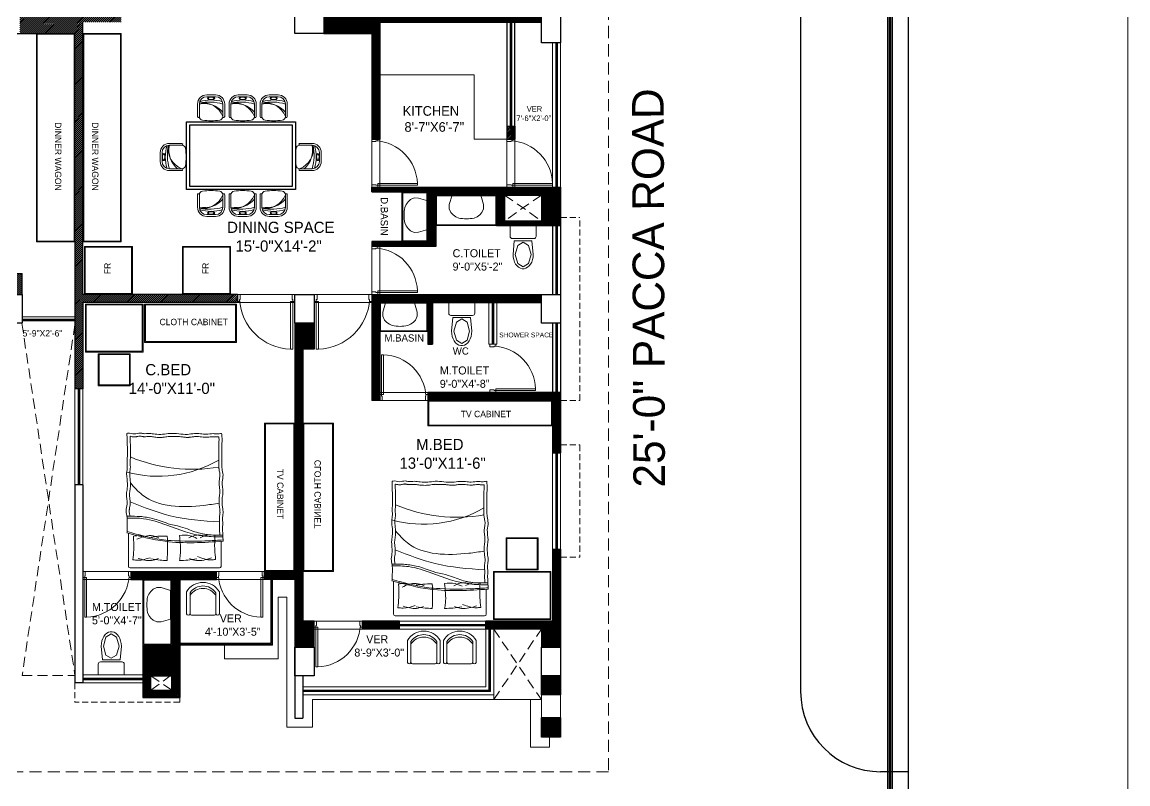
# Model space of a CAD drawing. Header units: inches. Extents: x 23587 to 403134, y -221056 to -75910.
# Drawn here: x 395440 to 396131, y -212097 to -211622 of the extents above; entities that cross this region are included whole.
import ezdxf

# ---------------------------------------------------------------- set-up
doc = ezdxf.new("R2010")
doc.units = ezdxf.units.IN
doc.header["$LTSCALE"] = 25.4
doc.header["$MEASUREMENT"] = 0
doc.linetypes.add('DASHED', pattern=[0.75, 0.5, -0.25])
for name, color, linetype, lineweight in [('COLOUM', 1, 'Continuous', 40), ('FIXTURE', 8, 'Continuous', 13), ('Fresh air fan', 250, 'Continuous', 0), ('FUR', 24, 'Continuous', 13), ('J. FURNITURE', 19, 'Continuous', 13), ('sill', 252, 'Continuous', 13), ('Text.', 7, 'Continuous', 13), ('wall', 7, 'Continuous', 30)]:
    doc.layers.add(name, color=color, linetype=linetype, lineweight=lineweight)
doc.layers.add('DOOR', color=42, linetype='Continuous')
doc.styles.add('2', font='ARIALN.TTF')
doc.styles.add('style3', font='TCCM____.TTF')
pattern_1 = [(45, (387455.4772, -204766.60535), (-0.44194174, 0.44194174), [])]
pattern_2 = [(45, (387455.4772, -204766.60535), (-0.61871843, 0.61871843), [])]

# ---------------------------------------------------------------- blocks, each defined once
blk = doc.blocks.new('BVBVC')
at = {"layer": 'FIXTURE'}
for p, q in [((33095.47, 891.94), (33094.65, 890.17)), ((33096.64, 893.61), (33095.47, 891.94)), ((33098.14, 895.01), (33096.64, 893.61)), ((33100.48, 896.08), (33098.14, 895.01)), ((33103.06, 896.03), (33100.48, 896.08)), ((33108.95, 894.33), (33103.06, 896.03)), ((33108.95, 876.33), (33108.95, 894.33)), ((33094.65, 880.48), (33095.47, 878.72)), ((33095.47, 878.72), (33096.64, 877.04)), ((33096.64, 877.04), (33098.14, 875.64)), ((33098.14, 875.64), (33100.48, 874.58)), ((33100.48, 874.58), (33103.06, 874.63)), ((33103.06, 874.63), (33108.95, 876.33))]:
    blk.add_line(p, q, dxfattribs=at)
blk.add_arc((33119.15, 885.33), 24.97, 168.8173, 191.1827, dxfattribs=at)
blk = doc.blocks.new('VNBVN')
at = {"layer": 'DOOR', "color": 8, "lineweight": 5}
for points in [[(24894.12, -74768.93), (24892.62, -74768.93), (24892.62, -74801.93), (24894.12, -74801.93)], [(24855.62, -74801.93), (24855.62, -74806.93), (24857.62, -74806.93), (24857.62, -74803.43), (24857.12, -74803.43), (24857.12, -74801.93)], [(24895.62, -74801.93), (24895.62, -74806.93), (24893.62, -74806.93), (24893.62, -74803.43), (24894.12, -74803.43), (24894.12, -74801.93)]]:
    blk.add_lwpolyline(points, close=True, dxfattribs=at)
blk.add_arc((24893.65, -74805.51), 36.59, 91.61664, 176.74645, dxfattribs=at)
blk = doc.blocks.new('COM')
at = {"layer": 'FIXTURE', "linetype": 'Continuous'}
for p, q in [((-9.65, 29.96), (8.35, 29.96)), ((-9.65, 22.46), (-9.65, 29.96)), ((8.35, 29.96), (8.35, 22.46)), ((6.85, 20.96), (-8.15, 20.96)), ((-7.65, 9.96), (-6.81, 19.46)), ((5.52, 19.46), (-6.81, 19.46)), ((-4.37, 16.17), (-6.15, 9.96)), ((-0.65, 18.46), (-4.37, 16.17)), ((3.08, 16.17), (-0.65, 18.46)), ((4.85, 9.96), (3.08, 16.17)), ((6.35, 9.96), (5.52, 19.46)), ((-7.65, 9.96), (-7.53, 8.12)), ((-7.53, 8.12), (-7.17, 6.34)), ((-6.15, 9.96), (-4.37, 3.75)), ((3.08, 3.75), (4.85, 9.96)), ((5.88, 6.34), (6.23, 8.12)), ((6.23, 8.12), (6.35, 9.96)), ((-7.17, 6.34), (-6.6, 4.69)), ((-6.6, 4.69), (-5.82, 3.22)), ((-5.82, 3.22), (-4.86, 1.98)), ((-4.86, 1.98), (-3.77, 1.01)), ((-4.37, 3.75), (-0.65, 1.46)), ((-3.77, 1.01), (-2.56, 0.34)), ((-2.56, 0.34), (-1.29, 0)), ((-1.29, 0), (0, 0)), ((-0.65, 1.46), (3.08, 3.75)), ((0, 0), (1.27, 0.34)), ((1.27, 0.34), (2.47, 1.01)), ((2.47, 1.01), (3.57, 1.98)), ((3.57, 1.98), (4.53, 3.22)), ((4.53, 3.22), (5.31, 4.69)), ((5.31, 4.69), (5.88, 6.34))]:
    blk.add_line(p, q, dxfattribs=at)
for centre, start, end in [((-8.15, 22.46), 180, 270), ((6.85, 22.46), 270, 0)]:
    blk.add_arc(centre, 1.5, start, end, dxfattribs=at)
blk = doc.blocks.new('FGHFDHF')
at = {"layer": 'FUR', "color": 253, "lineweight": 5}
for p, q in [((955.15, -4492.06), (955.15, -4476.39)), ((956.1, -4475.44), (989.1, -4475.44)), ((987.2, -4475.44), (1011.99, -4475.44)), ((1012.94, -4476.39), (1012.94, -4497.01))]:
    blk.add_line(p, q, dxfattribs=at)
for centre, radius, start, end in [((956.1, -4476.39), 0.95, 90, 180), ((1011.99, -4476.39), 0.95, 0, 90), ((994.26, -4607.39), 74.77, 74.62827, 120.25371), ((973.25, -4636.83), 99.85, 67.28718, 99.64959)]:
    blk.add_arc(centre, radius, start, end, dxfattribs=at)
for points in [[(958.53, -4480.71), (961.17, -4480.43), (969.81, -4482.53)], [(958.53, -4480.71), (959.07, -4486.67), (958.95, -4495.71)], [(961.2, -4481.62), (970.54, -4480.09), (974.91, -4481.26)], [(970.3, -4481.05), (975.97, -4480.29), (981.07, -4479.96)], [(981.07, -4479.96), (980.59, -4483.29), (981.15, -4495.69)], [(988.86, -4479.96), (988.56, -4488.07), (988.78, -4495.33)], [(998.92, -4481.05), (993.25, -4480.29), (988.86, -4479.96)], [(1006.96, -4481.41), (998.68, -4480.09), (994.31, -4481.26)], [(1010.26, -4480.5), (1006.99, -4480.22), (999.41, -4481.79)], [(1010.26, -4480.5), (1009.72, -4486.67), (1009.84, -4495.35)], [(953.85, -4492.06), (990.03, -4492.03), (1013.99, -4497.29)], [(953.85, -4492.06), (954.05, -4496.42), (954.2, -4500.53), (954.12, -4503.97), (954.27, -4506.04), (953.9, -4509.69), (954.2, -4513.28), (954.35, -4519.34), (953.96, -4522.76), (954.42, -4529.17), (953.91, -4533.48), (954.51, -4537.37), (954.68, -4540.71), (954.64, -4552.34), (954.53, -4556.51), (954.79, -4559.39)], [(953.97, -4494.8), (965.52, -4495.31), (989.03, -4502.05), (1003.61, -4506.17), (1013.8, -4506.55)], [(958.95, -4495.71), (963.65, -4495.92), (968.1, -4494.25)], [(965.42, -4495.48), (970.32, -4495.97), (975.3, -4494.23)], [(970.21, -4493.84), (974.47, -4495.51), (981.15, -4495.69)], [(998.82, -4494.7), (994.74, -4495.15), (988.78, -4495.33)], [(1007.7, -4493.36), (998.9, -4495.61), (993.92, -4494.23)], [(1009.84, -4495.35), (1005.57, -4495.56), (1000.34, -4494.66)], [(1013.96, -4559.4), (1013.82, -4555.04), (1013.72, -4543.93), (1013.83, -4540.48), (1013.71, -4538.41), (1014.12, -4534.77), (1013.87, -4531.17), (1013.79, -4525.11), (1014.22, -4521.7), (1013.85, -4515.29), (1014.4, -4510.98), (1013.85, -4507.09), (1013.72, -4503.75), (1013.82, -4499.11), (1013.84, -4498.08), (1013.99, -4497.29)], [(956.04, -4504.12), (986.93, -4508.02), (1011.93, -4516.66)], [(956.33, -4515.81), (965.94, -4514.49), (1004.34, -4520.97), (1011.76, -4528.47)], [(1013.96, -4559.4), (1013.3, -4559.58), (1009.2, -4559.13), (1005.75, -4559.63), (1003.6, -4559.28), (1000.03, -4559.39), (996.36, -4558.98), (991.63, -4558.86), (986.96, -4559.41), (976.16, -4558.83), (971.74, -4559.33), (967.98, -4559.2), (964.41, -4558.94), (960.05, -4559.27), (957.67, -4559.14), (954.79, -4559.39)]]:
    blk.add_spline(points, degree=3, dxfattribs=at)
for points, knots in [([(953.87, -4492.86), (956.91, -4492.68), (959.92, -4492.49), (968.91, -4492.07), (974.87, -4491.96), (987.19, -4492.51), (989.11, -4492.71), (992.94, -4493.22), (994.85, -4493.54), (1000.58, -4494.65), (1004.38, -4495.58), (1010.05, -4497.06), (1011.91, -4497.56), (1013.78, -4498.07)], [0, 0, 0, 0, 9.44479, 9.44479, 28.334371, 28.334371, 34.525324, 34.525324, 40.716276, 40.716276, 53.09818, 53.09818, 59.167455, 59.167455, 59.167455, 59.167455]), ([(954.02, -4495.95), (954.66, -4495.94), (955.22, -4495.93), (956.92, -4495.91), (958.04, -4495.91), (960.65, -4495.96), (962.12, -4496.04), (964.34, -4496.28), (965.11, -4496.39), (966.63, -4496.67), (967.39, -4496.84), (969.67, -4497.43), (971.19, -4497.91), (975.62, -4499.52), (978.55, -4500.82), (987.59, -4502.73), (989.16, -4503.37), (992.33, -4504.56), (993.94, -4505.11), (996.99, -4506.02), (998.44, -4506.39), (1001.18, -4506.96), (1002.47, -4507.18), (1005.06, -4507.48), (1006.36, -4507.57), (1009.75, -4507.71), (1011.84, -4507.7), (1014.17, -4507.64)], [0, 0, 0, 0, 1.782034, 1.782034, 5.346101, 5.346101, 10.196119, 10.196119, 12.82454, 12.82454, 15.45296, 15.45296, 20.709801, 20.709801, 30.775139, 30.775139, 35.955445, 35.955445, 41.13575, 41.13575, 45.691005, 45.691005, 49.650261, 49.650261, 53.609516, 53.609516, 60.078988, 60.078988, 60.078988, 60.078988]), ([(955.96, -4495.92), (955.98, -4496.87), (955.99, -4497.06), (956.03, -4497.74), (956.06, -4498.24), (956.09, -4499.23), (956.1, -4499.71), (956.1, -4500.5), (956.09, -4500.81), (956.07, -4501.4), (956.05, -4501.69), (956.01, -4502.52), (955.99, -4503.04), (956.01, -4503.73), (956.02, -4503.93), (956.06, -4504.37), (956.08, -4504.6), (956.13, -4505.14), (956.16, -4505.44), (956.17, -4505.96), (956.17, -4506.16), (956.16, -4506.55), (956.15, -4506.74), (956.1, -4507.3), (956.06, -4507.64), (955.97, -4508.33), (955.92, -4508.65), (955.85, -4509.17), (955.83, -4509.37), (955.8, -4509.71), (955.79, -4509.86), (955.79, -4510.33), (955.81, -4510.68), (955.87, -4511.46), (955.93, -4511.9), (956.05, -4512.84), (956.12, -4513.34), (956.23, -4514.35), (956.27, -4514.86), (956.37, -4516.4), (956.39, -4517.43), (956.31, -4518.85), (956.28, -4519.22), (956.19, -4519.96), (956.15, -4520.31), (956.04, -4521.04), (955.99, -4521.41), (955.91, -4522.04), (955.89, -4522.3), (955.86, -4522.75), (955.86, -4522.94), (955.86, -4523.35), (955.87, -4523.55), (955.91, -4524.19), (955.96, -4524.64), (956.12, -4525.86), (956.23, -4526.66), (956.32, -4527.88), (956.33, -4528.26), (956.33, -4528.85), (956.33, -4529.06), (956.29, -4529.7), (956.24, -4530.11), (956.08, -4531.22), (955.95, -4531.87), (955.84, -4532.7), (955.82, -4532.94), (955.81, -4533.34), (955.81, -4533.5), (955.83, -4533.84), (955.84, -4534.02), (955.92, -4534.58), (955.99, -4534.99), (956.17, -4535.87), (956.27, -4536.35), (956.39, -4537.08), (956.42, -4537.31), (956.47, -4537.76), (956.49, -4537.99), (956.54, -4538.65), (956.55, -4539.08), (956.57, -4539.89), (956.58, -4540.27), (956.58, -4541.38), (956.59, -4542.12), (956.59, -4543.62), (956.58, -4544.38), (956.54, -4552.56), (956.52, -4552.97), (956.48, -4553.77), (956.46, -4554.16), (956.42, -4554.97), (956.41, -4555.38), (956.41, -4556.17), (956.43, -4556.56), (956.46, -4557.06), (956.47, -4557.17), (956.47, -4557.28)], [4.978875, 4.978875, 4.978875, 4.978875, 5.579958, 5.579958, 7.128971, 7.128971, 8.556084, 8.556084, 9.447278, 9.447278, 10.338472, 10.338472, 12.12086, 12.12086, 12.894639, 12.894639, 13.668418, 13.668418, 14.503571, 14.503571, 15.001558, 15.001558, 15.499545, 15.499545, 16.495519, 16.495519, 17.564655, 17.564655, 18.292536, 18.292536, 18.900849, 18.900849, 20.192298, 20.192298, 21.675724, 21.675724, 23.192838, 23.192838, 24.709952, 24.709952, 27.744179, 27.744179, 28.804202, 28.804202, 29.864225, 29.864225, 31.092823, 31.092823, 32.047926, 32.047926, 32.815273, 32.815273, 33.58262, 33.58262, 35.117314, 35.117314, 37.547779, 37.547779, 38.580626, 38.580626, 39.140234, 39.140234, 40.25945, 40.25945, 42.367848, 42.367848, 43.307358, 43.307358, 44.028218, 44.028218, 44.749078, 44.749078, 46.190798, 46.190798, 47.632517, 47.632517, 48.262773, 48.262773, 48.893028, 48.893028, 50.153538, 50.153538, 51.319075, 51.319075, 53.650149, 53.650149, 55.981222, 55.981222, 57.240447, 57.240447, 58.499671, 58.499671, 59.872408, 59.872408, 61.240897, 61.240897, 61.619663, 61.619663, 61.619663, 61.619663]), ([(1012.01, -4557.66), (1012.01, -4557.64), (1012.01, -4557.62), (1011.99, -4556.94), (1011.97, -4556.29), (1011.92, -4555.16), (1011.9, -4554.68), (1011.85, -4553.69), (1011.83, -4553.19), (1011.81, -4552.2), (1011.8, -4544.72), (1011.82, -4543.93), (1011.83, -4543.62), (1011.86, -4543.03), (1011.88, -4542.75), (1011.93, -4541.91), (1011.95, -4541.39), (1011.94, -4540.7), (1011.94, -4540.51), (1011.9, -4540.07), (1011.88, -4539.83), (1011.84, -4539.29), (1011.82, -4538.99), (1011.81, -4538.47), (1011.81, -4538.27), (1011.83, -4537.88), (1011.84, -4537.69), (1011.89, -4537.14), (1011.94, -4536.79), (1012.04, -4536.11), (1012.1, -4535.78), (1012.17, -4535.27), (1012.19, -4535.07), (1012.22, -4534.73), (1012.23, -4534.58), (1012.25, -4534.1), (1012.23, -4533.76), (1012.17, -4532.98), (1012.12, -4532.54), (1012.01, -4531.6), (1011.95, -4531.09), (1011.85, -4530.08), (1011.82, -4529.57), (1011.74, -4528.03), (1011.73, -4527), (1011.83, -4525.58), (1011.87, -4525.21), (1011.96, -4524.48), (1012.01, -4524.13), (1012.12, -4523.4), (1012.18, -4523.02), (1012.26, -4522.4), (1012.29, -4522.14), (1012.32, -4521.68), (1012.33, -4521.49), (1012.33, -4521.09), (1012.32, -4520.88), (1012.29, -4520.25), (1012.24, -4519.8), (1012.1, -4518.58), (1012, -4517.77), (1011.93, -4516.55), (1011.92, -4516.18), (1011.93, -4515.58), (1011.93, -4515.37), (1011.98, -4514.73), (1012.03, -4514.32), (1012.21, -4513.22), (1012.34, -4512.56), (1012.46, -4511.73), (1012.48, -4511.49), (1012.5, -4511.1), (1012.51, -4510.94), (1012.49, -4510.6), (1012.48, -4510.42), (1012.41, -4509.86), (1012.34, -4509.45), (1012.23, -4508.86), (1012.23, -4508.66), (1012.2, -4507.68)], [1.890882, 1.890882, 1.890882, 1.890882, 1.960247, 1.960247, 4.030945, 4.030945, 5.579958, 5.579958, 7.128971, 7.128971, 8.556084, 8.556084, 9.447278, 9.447278, 10.338472, 10.338472, 12.12086, 12.12086, 12.894639, 12.894639, 13.668418, 13.668418, 14.503571, 14.503571, 15.001558, 15.001558, 15.499545, 15.499545, 16.495519, 16.495519, 17.564655, 17.564655, 18.292536, 18.292536, 18.900849, 18.900849, 20.192298, 20.192298, 21.675724, 21.675724, 23.192838, 23.192838, 24.709952, 24.709952, 27.744179, 27.744179, 28.804202, 28.804202, 29.864225, 29.864225, 31.092823, 31.092823, 32.047926, 32.047926, 32.815273, 32.815273, 33.58262, 33.58262, 35.117314, 35.117314, 37.547779, 37.547779, 38.580626, 38.580626, 39.140234, 39.140234, 40.25945, 40.25945, 42.367848, 42.367848, 43.307358, 43.307358, 44.028218, 44.028218, 44.749078, 44.749078, 46.190798, 46.190798, 46.680276, 46.680276, 46.680276, 46.680276]), ([(1012.01, -4557.66), (1011.95, -4557.65), (1011.88, -4557.63), (1011.46, -4557.55), (1011.06, -4557.45), (1010.37, -4557.33), (1010.13, -4557.29), (1009.7, -4557.25), (1009.53, -4557.23), (1009.2, -4557.23), (1009.04, -4557.23), (1008.74, -4557.25), (1008.59, -4557.26), (1008.18, -4557.31), (1007.92, -4557.36), (1007.27, -4557.49), (1006.92, -4557.57), (1006.32, -4557.69), (1006.07, -4557.73), (1005.84, -4557.73), (1005.79, -4557.73), (1005.67, -4557.72), (1005.6, -4557.72), (1005.38, -4557.68), (1005.2, -4557.65), (1004.81, -4557.57), (1004.62, -4557.53), (1004.27, -4557.46), (1004.12, -4557.43), (1003.82, -4557.39), (1003.67, -4557.37), (1003.39, -4557.35), (1003.25, -4557.34), (1002.84, -4557.33), (1002.58, -4557.33), (1001.77, -4557.37), (1001.27, -4557.42), (1000.58, -4557.47), (1000.37, -4557.48), (1000.04, -4557.49), (999.92, -4557.49), (999.67, -4557.49), (999.55, -4557.48), (999.16, -4557.45), (998.89, -4557.43), (998.2, -4557.34), (997.76, -4557.27), (996.84, -4557.13), (996.34, -4557.06), (995.35, -4556.95), (994.86, -4556.92), (993.68, -4556.87), (993, -4556.87), (992.02, -4556.92), (991.72, -4556.94), (990.81, -4557.04), (990.22, -4557.13), (989.17, -4557.29), (988.7, -4557.36), (987.89, -4557.46), (987.55, -4557.49), (987, -4557.52), (986.79, -4557.52), (986.34, -4557.5), (986.11, -4557.49), (980.9, -4557.42), (980.4, -4557.35), (979.1, -4557.16), (978.28, -4557.03), (977.06, -4556.94), (976.71, -4556.92), (976.12, -4556.92), (975.89, -4556.93), (975.45, -4556.95), (975.23, -4556.97), (974.59, -4557.04), (974.18, -4557.09), (973.36, -4557.21), (972.95, -4557.27), (972.29, -4557.36), (972.04, -4557.39), (971.57, -4557.44), (971.37, -4557.45), (970.93, -4557.46), (970.72, -4557.47), (970.05, -4557.46), (969.6, -4557.44), (968.54, -4557.36), (967.93, -4557.29), (966.63, -4557.15), (965.95, -4557.08), (964.98, -4557.04), (964.73, -4557.04), (964.16, -4557.04), (963.86, -4557.06), (963.29, -4557.1), (963.01, -4557.13), (962.2, -4557.21), (961.7, -4557.28), (960.99, -4557.34), (960.76, -4557.35), (960.39, -4557.37), (960.25, -4557.37), (959.94, -4557.37), (959.76, -4557.36), (959.38, -4557.34), (959.18, -4557.32), (958.71, -4557.29), (958.44, -4557.27), (957.88, -4557.24), (957.6, -4557.24), (957.05, -4557.25), (956.78, -4557.26), (956.5, -4557.28), (956.49, -4557.28), (956.47, -4557.28)], [2.468295, 2.468295, 2.468295, 2.468295, 2.72176, 2.72176, 3.951616, 3.951616, 4.554057, 4.554057, 4.947685, 4.947685, 5.279448, 5.279448, 5.611211, 5.611211, 6.274736, 6.274736, 7.407159, 7.407159, 8.539581, 8.539581, 8.895906, 8.895906, 9.25223, 9.25223, 9.96488, 9.96488, 10.540138, 10.540138, 10.926568, 10.926568, 11.265437, 11.265437, 11.604305, 11.604305, 12.282043, 12.282043, 13.80513, 13.80513, 14.589285, 14.589285, 15.07888, 15.07888, 15.568475, 15.568475, 16.547664, 16.547664, 17.979548, 17.979548, 19.423334, 19.423334, 20.86712, 20.86712, 22.816137, 22.816137, 23.668334, 23.668334, 25.42301, 25.42301, 26.987851, 26.987851, 28.246059, 28.246059, 29.092679, 29.092679, 29.9393, 29.9393, 31.632541, 31.632541, 34.096495, 34.096495, 35.066902, 35.066902, 35.672463, 35.672463, 36.278023, 36.278023, 37.489145, 37.489145, 38.810083, 38.810083, 39.709316, 39.709316, 40.493116, 40.493116, 41.276917, 41.276917, 42.844517, 42.844517, 44.859637, 44.859637, 46.874757, 46.874757, 47.587839, 47.587839, 48.406198, 48.406198, 49.224558, 49.224558, 50.861277, 50.861277, 51.682262, 51.682262, 52.22872, 52.22872, 52.899541, 52.899541, 53.570363, 53.570363, 54.377246, 54.377246, 55.115182, 55.115182, 55.853119, 55.853119, 55.895222, 55.895222, 55.895222, 55.895222])]:
    blk.add_open_spline(points, degree=3, knots=knots, dxfattribs=at)
blk = doc.blocks.new('BVBV')
at = {"layer": 'J. FURNITURE'}
for p, q in [((-193822.22, -192426.67), (-193822.22, -192443.66)), ((-193819.51, -192427.45), (-193819.51, -192443.66)), ((-193799.63, -192443.66), (-193799.63, -192427.45)), ((-193796.92, -192443.66), (-193796.92, -192426.67)), ((-193818.42, -192444.74), (-193800.72, -192444.74))]:
    blk.add_line(p, q, dxfattribs=at)
for centre, radius, start, end in [((-193809.57, -192434.12), 14.68, 30.51024, 149.48976), ((-193809.57, -192434.12), 11.97, 33.88188, 146.11812), ((-193809.57, -192436.04), 11.97, 33.88188, 146.11812), ((-193820.86, -192443.35), 1.39, 192.68038, 347.31962), ((-193818.42, -192443.66), 1.08, 180, 270), ((-193800.72, -192443.66), 1.08, 270, 0), ((-193798.28, -192443.35), 1.39, 192.68038, 347.31962)]:
    blk.add_arc(centre, radius, start, end, dxfattribs=at)
blk = doc.blocks.new('SC')
at = {"layer": 'FUR', "color": 251, "lineweight": 5, "true_color": 0x636466}
for p, q in [((-11.4, -3.63), (-11.4, 6.55)), ((-9.9, -3.63), (-9.9, 6.55)), ((9.3, -3.63), (9.3, 6.55)), ((10.8, -3.63), (10.8, 6.55)), ((-3.9, -9.63), (3.3, -9.63)), ((-3.9, -11.12), (3.3, -11.12))]:
    blk.add_line(p, q, dxfattribs=at)
for centre, radius, start, end in [((-6.9, 6.55), 3, 97.50164, 180), ((-0.3, -43.57), 53.55, 82.49836, 97.50164), ((6.3, 6.55), 3, 0, 82.49836), ((-10.65, 6.55), 0.749, 0, 180), ((-5.99, 16.3), 20.31, 258.89378, 318.84401), ((-7.09, 12.93), 17.59, 260.98594, 338.73645), ((10.05, 6.55), 0.749, 0, 180), ((-3.9, -3.63), 7.5, 180, 270), ((-3.9, -3.63), 6, 180, 270), ((-1.88, 33.6), 38.87, 258.16903, 286.7102), ((-0.3, 24.07), 31.04, 252.59146, 287.40854), ((3.3, -3.63), 6, 270, 0), ((3.3, -3.63), 7.5, 270, 0)]:
    blk.add_arc(centre, radius, start, end, dxfattribs=at)
at = {"layer": 'FUR', "color": 251, "lineweight": 5, "true_color": 0x636466, "extrusion": (0, 0, -1)}
blk.add_ellipse((-0.3, -8.29), major_axis=(2.95, 0), ratio=0.451831, dxfattribs=at)
at = {"layer": 'FUR', "color": 251, "lineweight": 5, "true_color": 0x636466}
blk.add_open_spline([(2.29, -8.29), (2.29, -8.34), (2.28, -8.38), (2.22, -8.5), (2.17, -8.56), (2.01, -8.7), (1.91, -8.78), (1.5, -9), (1.1, -9.12), (0.21, -9.27), (-0.29, -9.29), (-1.24, -9.22), (-1.69, -9.13), (-2.3, -8.9), (-2.51, -8.78), (-2.76, -8.58), (-2.83, -8.5), (-2.89, -8.36), (-2.9, -8.32), (-2.89, -8.21), (-2.86, -8.14), (-2.74, -7.99), (-2.64, -7.9), (-2.36, -7.73), (-2.19, -7.64), (-1.57, -7.43), (-1.02, -7.33), (0.1, -7.3), (0.67, -7.37), (1.45, -7.58), (1.72, -7.7), (2.06, -7.91), (2.16, -8.01), (2.27, -8.16), (2.28, -8.22), (2.29, -8.27), (2.29, -8.28), (2.29, -8.29)], degree=3, knots=[0, 0, 0, 0, 0.234262, 0.234262, 0.468524, 0.468524, 0.702786, 0.702786, 1.220033, 1.220033, 1.73728, 1.73728, 2.254527, 2.254527, 2.632082, 2.632082, 2.916235, 2.916235, 3.200389, 3.200389, 3.484542, 3.484542, 3.768696, 3.768696, 4.052849, 4.052849, 4.656099, 4.656099, 5.25935, 5.25935, 5.665501, 5.665501, 5.976888, 5.976888, 6.228256, 6.228256, 6.283185, 6.283185, 6.283185, 6.283185], dxfattribs=at)
blk = doc.blocks.new('fghdfhfdgh')
at = {"layer": 'Fresh air fan', "color": 250, "lineweight": 5, "ltscale": 0.09}
for p, q in [((989.33, -4355.07), (947.03, -4355.07)), ((947.03, -4355.07), (947.03, -4423.15)), ((989.33, -4355.07), (989.33, -4423.15)), ((989.33, -4423.15), (947.03, -4423.15))]:
    blk.add_line(p, q, dxfattribs=at)
at = {"layer": 'Fresh air fan', "color": 250, "lineweight": 25, "ltscale": 0.09}
for points in [[(947.03, -4355.07), (989.33, -4355.07), (989.33, -4423.15), (947.03, -4423.15)], [(949.03, -4357.07), (987.33, -4357.07), (987.33, -4421.15), (949.03, -4421.15)]]:
    blk.add_lwpolyline(points, close=True, dxfattribs=at)
at = {"layer": 'FUR'}
for p, xscale, yscale, zscale, rotation in [((967.11, -4347.14), 0.764999999992142, 0.764999999992142, 0.764999999992142, 180), ((938.75, -4370.67), 0.7650000000012369, 0.7650000000012369, 0.7650000000012369, 270), ((997.62, -4370.67), -0.7650000000012369, 0.7650000000012369, 0.7650000000012369, 90), ((938.75, -4390.41), 0.7650000000012369, 0.7650000000012369, 0.7650000000012369, 270), ((997.62, -4390.41), -0.7650000000012369, 0.7650000000012369, 0.7650000000012369, 90), ((938.75, -4409.76), 0.7650000000012369, 0.7650000000012369, 0.7650000000012369, 270), ((997.62, -4409.76), -0.7650000000012369, 0.7650000000012369, 0.7650000000012369, 90)]:
    blk.add_blockref('SC', p, dxfattribs=dict(at, xscale=xscale, yscale=yscale, zscale=zscale, rotation=rotation))
at = {"layer": 'FUR', "extrusion": (0, 0, -1), "xscale": 0.764999999992142, "yscale": 0.764999999992142, "zscale": -0.764999999992142}
blk.add_blockref('SC', (-967.11, -4430.79), dxfattribs=at)

msp = doc.modelspace()

# ---------------------------------------------------------------- hatches: boundary and pattern name
at = {"layer": 'Fresh air fan', "lineweight": 5, "ltscale": 0.09}
h = msp.add_hatch(dxfattribs=at)
h.set_pattern_fill('ANSI31', color=253, scale=7)
h.set_pattern_definition(pattern_2)
h.paths.add_polyline_path([(395502.14, -211616.63), (395438.64, -211616.63), (395438.64, -211628.63), (395473.14, -211628.63), (395473.14, -211758.81), (395473.14, -211850.63), (395478.14, -211850.63), (395478.14, -211796.63), (395574.64, -211796.63), (395574.64, -211791.63), (395478.14, -211791.63), (395478.14, -211621.63), (395502.14, -211621.63)])
h = msp.add_hatch(dxfattribs=at)
h.set_pattern_fill('ANSI31', color=253, scale=5)
h.set_pattern_definition(pattern_1)
h.paths.add_polyline_path([(395764.64, -211616.63), (395628.64, -211616.63), (395628.64, -211628.63), (395658.64, -211628.63), (395658.64, -211694.63), (395663.64, -211694.63), (395663.64, -211621.63), (395764.64, -211621.63)])
h = msp.add_hatch(dxfattribs=at)
h.set_pattern_fill('ANSI31', color=254, scale=6)
h.set_pattern_definition([(45, (387461.97475, -204766.60535), (-0.530330086, 0.530330086), [])])
h.paths.add_polyline_path([(395748.14, -211686.63), (395743.14, -211686.63), (395743.14, -211694.63), (395746.89, -211694.63), (395748.14, -211694.63)])
h = msp.add_hatch(dxfattribs=at)
h.set_pattern_fill('ANSI31', color=253, scale=5)
h.set_pattern_definition(pattern_1)
h.paths.add_polyline_path([(395776.64, -211724.63), (395658.64, -211724.63), (395658.64, -211727.63), (395693.64, -211727.63), (395693.64, -211758.63), (395693.64, -211758.63), (395677.46, -211758.63), (395658.64, -211758.63), (395658.64, -211761.63), (395698.64, -211761.63), (395698.64, -211729.63), (395736.64, -211729.63), (395736.64, -211748.66), (395776.64, -211748.66)])
h.paths.add_polyline_path([(395741.64, -211729.63), (395764.64, -211729.63), (395764.64, -211745.66), (395741.64, -211745.66)], flags=16)
h = msp.add_hatch(dxfattribs=at)
h.set_pattern_fill('ANSI31', color=253, scale=7)
h.set_pattern_definition(pattern_2)
h.paths.add_polyline_path([(395440.15, -211778.63), (395399.81, -211778.63), (395399.81, -211783.63), (395404.81, -211783.63), (395435.15, -211783.63), (395435.15, -211791.61), (395440.15, -211791.61)])
h = msp.add_hatch(dxfattribs=at)
h.set_pattern_fill('ANSI31', color=253, scale=5)
h.set_pattern_definition(pattern_1)
h.paths.add_polyline_path([(395764.64, -211791.63), (395658.64, -211791.63), (395658.64, -211796.63), (395658.64, -211857.79), (395663.64, -211857.79), (395663.64, -211852.79), (395663.64, -211796.63), (395693.64, -211796.63), (395693.64, -211822.79), (395696.64, -211822.79), (395696.64, -211796.63), (395764.64, -211796.63)])
h = msp.add_hatch(dxfattribs=at)
h.set_pattern_fill('ANSI31', color=253, scale=5)
h.set_pattern_definition(pattern_1)
h.paths.add_polyline_path([(395622.64, -211809.63), (395610.64, -211809.63), (395610.64, -211964.63), (395591.64, -211964.63), (395591.64, -211969.63), (395610.64, -211969.63), (395610.64, -212011.79), (395622.64, -212011.79), (395622.64, -211995.63), (395615.64, -211995.63), (395615.64, -211825.83), (395622.64, -211825.83)])
h = msp.add_hatch(dxfattribs=at)
h.set_pattern_fill('ANSI31', color=253, scale=5)
h.set_pattern_definition(pattern_1)
h.paths.add_polyline_path([(395776.64, -211852.79), (395693.64, -211852.79), (395693.64, -211857.79), (395771.64, -211857.79), (395771.65, -211857.79), (395771.65, -211873.79), (395771.64, -211890.63), (395776.64, -211890.63)])
h = msp.add_hatch(dxfattribs=at)
h.set_pattern_fill('ANSI31', color=253, scale=5)
h.set_pattern_definition(pattern_1)
h.paths.add_polyline_path([(395776.64, -211950.63), (395771.64, -211950.63), (395771.64, -211995.63), (395729.9, -211995.63), (395729.9, -212000.63), (395764.64, -212000.63), (395764.64, -212011.79), (395776.64, -212011.79)])
h = msp.add_hatch(dxfattribs=at)
h.set_pattern_fill('ANSI31', color=253, scale=5)
h.set_pattern_definition(pattern_1)
h.paths.add_polyline_path([(395561.64, -211964.63), (395508.14, -211964.63), (395508.14, -211969.63), (395533.64, -211969.63), (395533.64, -212010.56), (395515.64, -212010.56), (395515.64, -212043.41), (395538.64, -212043.41), (395538.64, -211969.63), (395561.64, -211969.63)])
h.paths.add_polyline_path([(395533.64, -212029.79), (395533.64, -212038.83), (395520.64, -212038.83), (395520.64, -212029.79)], flags=16)
h = msp.add_hatch(dxfattribs=at)
h.set_pattern_fill('ANSI31', color=253, scale=5)
h.set_pattern_definition(pattern_1)
h.paths.add_polyline_path([(395675.9, -211995.63), (395652.64, -211995.63), (395652.64, -212000.63), (395675.9, -212000.63)])
h = msp.add_hatch(dxfattribs=at)
h.set_pattern_fill('ANSI31', color=253, scale=5)
h.set_pattern_definition(pattern_1)
h.paths.add_polyline_path([(395776.64, -212029.79), (395764.64, -212029.79), (395764.64, -212041.63), (395776.64, -212041.63)])
h = msp.add_hatch(dxfattribs=at)
h.set_pattern_fill('ANSI31', color=253, scale=5)
h.set_pattern_definition(pattern_1)
h.paths.add_polyline_path([(395776.64, -212056.03), (395764.64, -212056.03), (395764.64, -212068.03), (395776.64, -212068.03)])

# ---------------------------------------------------------------- linework, layer by layer
at = {"layer": 'COLOUM', "lineweight": 30}
for points in [[(395628.64, -211616.63), (395628.64, -211628.63), (395610.64, -211628.63), (395610.64, -211616.63)], [(395776.64, -211634.63), (395764.64, -211634.63), (395764.64, -211616.63), (395776.64, -211616.63)], [(395440.15, -211809.61), (395428.15, -211809.61), (395428.15, -211791.61), (395440.15, -211791.61)], [(395622.64, -211809.63), (395610.64, -211809.63), (395610.64, -211791.63), (395622.64, -211791.63)], [(395776.64, -211809.63), (395764.64, -211809.63), (395764.64, -211791.63), (395776.64, -211791.63)], [(395622.64, -212029.79), (395610.64, -212029.79), (395610.64, -212011.79), (395622.64, -212011.79)], [(395776.64, -212029.79), (395764.64, -212029.79), (395764.64, -212011.79), (395776.64, -212011.79)]]:
    msp.add_lwpolyline(points, close=True, dxfattribs=at)
at = {"layer": 'Fresh air fan', "color": 8, "lineweight": 25, "ltscale": 0.09}
for p, q in [((395926.64, -211348.06), (395926.64, -212039.63)), ((395993.89, -212089.63), (395976.64, -212089.63))]:
    msp.add_line(p, q, dxfattribs=at)
at = {"layer": 'Fresh air fan', "color": 140, "linetype": 'DASHED', "lineweight": 5, "ltscale": 0.6}
for p, q in [((395806.64, -211429.63), (395806.64, -212089.63)), ((395806.64, -212089.63), (394708.64, -212089.63))]:
    msp.add_line(p, q, dxfattribs=at)
at = {"layer": 'Fresh air fan', "color": 5, "lineweight": 9, "ltscale": 0.09}
for p, q in [((395745.14, -211686.63), (395745.14, -211621.63)), ((395745.64, -211686.63), (395745.64, -211621.63)), ((395746.14, -211686.63), (395746.14, -211621.63)), ((395773.64, -211748.66), (395773.64, -211791.63)), ((395774.14, -211748.66), (395774.14, -211791.63)), ((395774.64, -211748.66), (395774.64, -211791.63)), ((395733.84, -211796.63), (395733.84, -211822.79)), ((395734.34, -211796.63), (395734.34, -211822.79)), ((395734.84, -211796.63), (395734.84, -211822.79)), ((395473.15, -211807.08), (395440.15, -211807.08)), ((395473.15, -211807.58), (395440.15, -211807.58)), ((395473.15, -211808.08), (395440.15, -211808.08)), ((395773.64, -211809.63), (395773.64, -211852.79)), ((395774.14, -211809.63), (395774.14, -211852.79)), ((395774.64, -211809.63), (395774.64, -211852.79)), ((395733.84, -211822.79), (395734.84, -211822.79)), ((395475.14, -211850.63), (395475.14, -211910.63)), ((395475.64, -211850.63), (395475.64, -211910.63)), ((395476.14, -211850.63), (395476.14, -211910.63)), ((395773.64, -211890.63), (395773.64, -211950.63)), ((395774.14, -211890.63), (395774.14, -211950.63)), ((395774.64, -211890.63), (395774.64, -211950.63)), ((395675.9, -211997.63), (395729.9, -211997.63)), ((395675.9, -211998.13), (395729.9, -211998.13)), ((395675.9, -211998.63), (395729.9, -211998.63)), ((395478.14, -212031.2), (395515.64, -212031.2)), ((395478.14, -212031.7), (395515.64, -212031.7)), ((395478.14, -212032.2), (395515.64, -212032.2))]:
    msp.add_line(p, q, dxfattribs=at)
at = {"layer": 'Fresh air fan', "color": 250, "lineweight": 13, "ltscale": 0.09}
for p, q in [((395771.64, -211724.63), (395771.64, -211634.63)), ((395776.64, -211724.63), (395776.64, -211634.63)), ((395473.15, -211805.62), (395440.15, -211805.62)), ((395771.64, -211809.63), (395776.64, -211809.63)), ((395729.9, -212036.63), (395729.9, -212000.63)), ((395734.9, -212000.63), (395734.9, -212041.63)), ((395734.9, -212041.63), (395734.9, -212044.63)), ((395757.78, -212044.63), (395764.64, -212044.63))]:
    msp.add_line(p, q, dxfattribs=at)
at = {"layer": 'Fresh air fan', "color": 230, "lineweight": 5, "ltscale": 0.09}
for p, q in [((395773.64, -211724.63), (395773.64, -211634.63)), ((395774.14, -211724.63), (395774.14, -211634.63)), ((395774.64, -211724.63), (395774.64, -211634.63)), ((395595.64, -211969.63), (395595.64, -212009.36)), ((395596.14, -211969.63), (395596.14, -212009.96)), ((395596.64, -211969.63), (395596.64, -212010.56)), ((395731.9, -212000.63), (395731.9, -212038.63)), ((395732.4, -212000.63), (395732.4, -212039.13)), ((395732.9, -212000.63), (395732.9, -212039.63)), ((395595.64, -212009.36), (395538.64, -212009.36)), ((395596.14, -212009.96), (395538.64, -212009.96)), ((395596.64, -212010.56), (395538.64, -212010.56)), ((395731.9, -212038.63), (395615.64, -212038.63)), ((395732.4, -212039.13), (395615.64, -212039.13)), ((395732.9, -212039.63), (395615.64, -212039.63))]:
    msp.add_line(p, q, dxfattribs=at)
at = {"layer": 'Fresh air fan', "color": 250, "lineweight": 5, "ltscale": 0.09}
for p, q in [((395743.14, -211694.63), (395722.64, -211694.63)), ((395729.9, -212036.63), (395615.64, -212036.63)), ((395734.9, -212041.63), (395615.64, -212041.63))]:
    msp.add_line(p, q, dxfattribs=at)
at = {"layer": 'Fresh air fan', "color": 6, "linetype": 'DASHED', "lineweight": 9, "ltscale": 0.3}
for p, q in [((395776.64, -211743.66), (395788.64, -211743.66)), ((395788.64, -211857.79), (395788.64, -211743.66)), ((395776.64, -211857.79), (395788.64, -211857.79)), ((395776.64, -211885.63), (395788.64, -211885.63)), ((395788.64, -211885.63), (395788.64, -211955.63)), ((395776.64, -211955.63), (395788.64, -211955.63)), ((395473.14, -212034.2), (395473.14, -212046.2)), ((395538.64, -212046.2), (395473.14, -212046.2)), ((395538.64, -212043.41), (395538.64, -212046.2))]:
    msp.add_line(p, q, dxfattribs=at)
at = {"layer": 'Fresh air fan', "color": 250, "lineweight": 25, "ltscale": 0.09}
for p, q in [((395771.64, -211748.66), (395771.64, -211791.63)), ((395776.64, -211748.66), (395776.64, -211791.63)), ((395771.64, -211809.63), (395771.64, -211852.79)), ((395776.64, -211809.63), (395776.64, -211852.79)), ((395663.64, -211814.63), (395663.64, -211852.79)), ((395776.64, -212056.03), (395764.64, -212056.03)), ((395776.64, -212068.03), (395764.64, -212068.03))]:
    msp.add_line(p, q, dxfattribs=at)
at = {"layer": 'Fresh air fan', "color": 152, "lineweight": 13, "ltscale": 0.09}
for p, q in [((395600.07, -211980.58), (395600.07, -212019.13)), ((395600.07, -211980.58), (395605.57, -211980.58)), ((395605.57, -212061.87), (395605.57, -211980.58)), ((395566.64, -212010.56), (395566.64, -212019.13)), ((395566.64, -212019.13), (395600.07, -212019.13)), ((395757.78, -212044.63), (395621.64, -212044.63)), ((395621.64, -212044.63), (395621.64, -212061.87)), ((395757.78, -212044.63), (395757.78, -212074.22)), ((395621.64, -212061.87), (395605.57, -212061.87)), ((395769.64, -212068.03), (395769.64, -212074.22)), ((395769.64, -212074.22), (395757.78, -212074.22))]:
    msp.add_line(p, q, dxfattribs=at)
at = {"layer": 'Fresh air fan', "color": 250, "lineweight": 13, "ltscale": 0.09}
for points in [[(394227.41, -211171.32), (396131.15, -211171.32), (396131.15, -216016.37), (394227.41, -216016.37)], [(395743.14, -211724.63), (395748.14, -211724.63), (395748.14, -211694.63), (395743.14, -211694.63)], [(395677.46, -211727.63), (395677.46, -211758.63), (395693.64, -211758.63), (395693.64, -211727.63)], [(395677.96, -211728.13), (395677.96, -211758.13), (395693.14, -211758.13), (395693.14, -211728.13)], [(395663.64, -211761.63), (395658.64, -211761.63), (395658.64, -211791.63), (395663.64, -211791.63)], [(395574.64, -211796.63), (395610.64, -211796.63), (395610.64, -211791.63), (395574.64, -211791.63)], [(395622.64, -211791.63), (395658.64, -211791.63), (395658.64, -211796.63), (395622.64, -211796.63)], [(395479.7, -211797.63), (395479.7, -211827.63), (395515.7, -211827.63), (395515.7, -211797.63)], [(395480.2, -211798.13), (395480.2, -211827.13), (395515.2, -211827.13), (395515.2, -211798.13)], [(395663.64, -211814.79), (395693.64, -211814.79), (395693.64, -211796.63), (395663.64, -211796.63)], [(395664.14, -211814.29), (395693.14, -211814.29), (395693.14, -211797.13), (395664.14, -211797.13)], [(395731.84, -211822.79), (395736.84, -211822.79), (395736.84, -211796.63), (395731.84, -211796.63)], [(395487.7, -211828.63), (395507.7, -211828.63), (395507.7, -211848.63), (395487.7, -211848.63)], [(395488.2, -211829.13), (395507.2, -211829.13), (395507.2, -211848.13), (395488.2, -211848.13)], [(395473.14, -211850.63), (395478.14, -211850.63), (395478.14, -211910.63), (395473.14, -211910.63)], [(395663.64, -211857.79), (395693.64, -211857.79), (395693.64, -211852.79), (395663.64, -211852.79)], [(395742.54, -211943.63), (395762.54, -211943.63), (395762.54, -211963.63), (395742.54, -211963.63)], [(395743.04, -211944.13), (395762.04, -211944.13), (395762.04, -211963.13), (395743.04, -211963.13)], [(395478.14, -211964.63), (395508.14, -211964.63), (395508.14, -211969.63), (395478.14, -211969.63)], [(395561.64, -211969.63), (395591.64, -211969.63), (395591.64, -211964.63), (395561.64, -211964.63)], [(395734.64, -211964.63), (395734.64, -211994.63), (395770.64, -211994.63), (395770.64, -211964.63)], [(395735.14, -211965.13), (395735.14, -211994.13), (395770.14, -211994.13), (395770.14, -211965.13)], [(395622.64, -211995.63), (395652.64, -211995.63), (395652.64, -212000.63), (395622.64, -212000.63)], [(395675.9, -211995.63), (395729.9, -211995.63), (395729.9, -212000.63), (395675.9, -212000.63)]]:
    msp.add_lwpolyline(points, close=True, dxfattribs=at)
at = {"layer": 'Fresh air fan', "color": 250, "lineweight": 25, "ltscale": 0.09}
for points in [[(394431.38, -211322.32), (395993.89, -211322.32), (395993.89, -212322.8), (394431.38, -212322.8)], [(394441.38, -211332.32), (395983.89, -211332.32), (395983.89, -212312.8), (394441.38, -212312.8)], [(394442.38, -211333.32), (395982.89, -211333.32), (395982.89, -212311.8), (394442.38, -212311.8)], [(394443.38, -211334.32), (395981.89, -211334.32), (395981.89, -212310.8), (394443.38, -212310.8)], [(394444.38, -211335.32), (395980.89, -211335.32), (395980.89, -212309.8), (394444.38, -212309.8)], [(395743.14, -211686.63), (395748.14, -211686.63), (395748.14, -211621.63), (395743.14, -211621.63)]]:
    msp.add_lwpolyline(points, close=True, dxfattribs=at)
at = {"layer": 'Fresh air fan', "color": 30, "lineweight": 5, "ltscale": 0.09}
for points in [[(395449.14, -211628.63), (395473.14, -211628.63), (395473.14, -211758.81), (395449.14, -211758.81)], [(395449.64, -211629.13), (395472.64, -211629.13), (395472.64, -211758.31), (395449.64, -211758.31)], [(395502.14, -211628.63), (395478.14, -211628.63), (395478.14, -211758.81), (395502.14, -211758.81)], [(395501.64, -211629.13), (395478.64, -211629.13), (395478.64, -211758.31), (395501.64, -211758.31)], [(395574.09, -211797.63), (395574.09, -211821.63), (395516.7, -211821.63), (395516.7, -211797.63)], [(395573.49, -211798.23), (395573.49, -211821.03), (395517.3, -211821.03), (395517.3, -211798.23)], [(395634.64, -211964.63), (395615.64, -211964.63), (395615.64, -211871.94), (395634.64, -211871.94)], [(395634.04, -211964.03), (395616.24, -211964.03), (395616.24, -211872.54), (395634.04, -211872.54)]]:
    msp.add_lwpolyline(points, close=True, dxfattribs=at)
at = {"layer": 'Fresh air fan', "color": 250, "lineweight": 5, "ltscale": 0.09}
for points in [[(395663.64, -211654.63), (395722.64, -211654.63), (395722.64, -211694.63)], [(395515.64, -212029.2), (395478.14, -212029.2), (395478.14, -212034.2), (395515.64, -212034.2)]]:
    msp.add_lwpolyline(points, dxfattribs=at)
for points in [[(395658.64, -211724.63), (395663.64, -211724.63), (395663.64, -211694.63), (395658.64, -211694.63)], [(395771.64, -211950.63), (395776.64, -211950.63), (395776.64, -211890.63), (395771.64, -211890.63)], [(395515.64, -212010.56), (395533.64, -212010.56), (395533.64, -211969.63), (395515.64, -211969.63)], [(395516.14, -212010.06), (395533.14, -212010.06), (395533.14, -211970.13), (395516.14, -211970.13)]]:
    msp.add_lwpolyline(points, close=True, dxfattribs=at)
at = {"layer": 'Fresh air fan', "color": 250, "lineweight": 9, "ltscale": 0.09}
for points in [[(395698.64, -211729.63), (395736.64, -211729.63), (395736.64, -211748.66), (395698.64, -211748.66)], [(395699.14, -211730.13), (395736.14, -211730.13), (395736.14, -211748.16), (395699.14, -211748.16)], [(395764.64, -212041.63), (395776.64, -212041.63), (395776.64, -212056.03), (395764.64, -212056.03)]]:
    msp.add_lwpolyline(points, close=True, dxfattribs=at)
at = {"layer": 'Fresh air fan', "color": 53, "lineweight": 9, "ltscale": 0.09}
for points in [[(395479.08, -211791.63), (395479.08, -211761.63), (395509.08, -211761.63), (395509.08, -211791.63)], [(395479.58, -211791.13), (395479.58, -211762.13), (395508.58, -211762.13), (395508.58, -211791.13)], [(395540.35, -211791.63), (395540.35, -211761.63), (395570.35, -211761.63), (395570.35, -211791.63)], [(395540.85, -211791.13), (395540.85, -211762.13), (395569.85, -211762.13), (395569.85, -211791.13)]]:
    msp.add_lwpolyline(points, close=True, dxfattribs=at)
at = {"layer": 'Fresh air fan', "color": 231, "lineweight": 9, "ltscale": 0.09}
for points in [[(395771.65, -211873.79), (395771.65, -211857.79), (395693.64, -211857.79), (395693.64, -211873.79)], [(395771.05, -211873.19), (395771.05, -211858.39), (395694.24, -211858.39), (395694.24, -211873.19)], [(395591.64, -211964.63), (395610.64, -211964.63), (395610.64, -211871.94), (395591.64, -211871.94)], [(395592.24, -211964.03), (395610.04, -211964.03), (395610.04, -211872.54), (395592.24, -211872.54)]]:
    msp.add_lwpolyline(points, close=True, dxfattribs=at)
at = {"layer": 'Fresh air fan', "color": 152, "lineweight": 13, "ltscale": 0.09}
msp.add_lwpolyline([(395566.64, -212019.13), (395600.07, -212019.13)], dxfattribs=at)
at = {"layer": 'Fresh air fan', "color": 8, "lineweight": 25, "ltscale": 0.09}
msp.add_arc((395976.64, -212039.63), 50, 180, 270, dxfattribs=at)
at = {"layer": 'sill', "linetype": 'DASHED', "lineweight": 9, "ltscale": 0.5}
for p, q in [((395741.64, -211729.63), (395764.64, -211745.66)), ((395764.64, -211729.63), (395741.64, -211745.66)), ((395439.99, -211809.61), (395473.14, -212029.63)), ((395473.15, -211810.62), (395440.14, -212029.63)), ((395734.9, -212044.63), (395764.64, -212000.63)), ((395734.9, -212000.63), (395764.64, -212044.63)), ((395440.14, -212029.63), (395473.14, -212029.63)), ((395520.64, -212038.83), (395532.64, -212029.79)), ((395533.64, -212038.83), (395520.64, -212029.79))]:
    msp.add_line(p, q, dxfattribs=at)
at = {"layer": 'wall', "lineweight": 30}
for p, q in [((395478.14, -211791.63), (395478.14, -211621.63)), ((395663.64, -211621.63), (395663.64, -211694.63)), ((395663.64, -211621.63), (395764.64, -211621.63)), ((395431.14, -211628.63), (395473.14, -211628.63)), ((395473.14, -211758.81), (395473.14, -211628.63)), ((395628.64, -211628.63), (395658.64, -211628.63)), ((395658.64, -211628.63), (395658.64, -211694.63)), ((395743.14, -211686.63), (395743.14, -211694.63)), ((395743.14, -211686.63), (395748.14, -211686.63)), ((395748.14, -211686.63), (395748.14, -211694.63)), ((395658.64, -211694.63), (395663.64, -211694.63)), ((395743.14, -211694.63), (395748.14, -211694.63)), ((395658.64, -211724.63), (395776.64, -211724.63)), ((395658.64, -211727.63), (395658.64, -211724.63)), ((395658.64, -211727.63), (395693.64, -211727.63)), ((395693.64, -211727.63), (395693.64, -211758.63)), ((395698.64, -211729.63), (395698.64, -211761.63)), ((395698.64, -211729.63), (395736.64, -211729.63)), ((395736.64, -211729.63), (395736.64, -211748.66)), ((395741.64, -211729.63), (395764.64, -211729.63)), ((395741.64, -211729.63), (395741.64, -211745.66)), ((395764.64, -211729.63), (395764.64, -211745.66)), ((395776.64, -211724.63), (395776.64, -211748.66)), ((395736.64, -211748.66), (395776.64, -211748.66)), ((395741.64, -211745.66), (395764.64, -211745.66)), ((395473.14, -211758.81), (395473.14, -211850.63)), ((395693.64, -211758.63), (395658.64, -211758.63)), ((395658.64, -211758.63), (395658.64, -211761.63)), ((395698.64, -211761.63), (395658.64, -211761.63)), ((395399.81, -211778.63), (395440.15, -211778.63)), ((395440.15, -211791.61), (395440.15, -211778.63)), ((395574.64, -211791.63), (395478.14, -211791.63)), ((395574.64, -211791.63), (395574.64, -211796.63)), ((395658.64, -211791.63), (395764.64, -211791.63)), ((395658.64, -211791.63), (395658.64, -211857.79)), ((395478.14, -211796.63), (395478.14, -211850.63)), ((395574.64, -211796.63), (395478.14, -211796.63)), ((395663.64, -211796.63), (395693.64, -211796.63)), ((395663.64, -211796.63), (395663.64, -211857.79)), ((395693.64, -211796.63), (395693.64, -211822.79)), ((395696.64, -211796.63), (395696.64, -211822.79)), ((395696.64, -211796.63), (395764.64, -211796.63)), ((395610.64, -211809.63), (395610.64, -211964.63)), ((395622.64, -211809.63), (395622.64, -211825.83)), ((395615.64, -211825.83), (395615.64, -211995.63)), ((395622.64, -211825.83), (395615.64, -211825.83)), ((395693.64, -211822.79), (395696.64, -211822.79)), ((395478.14, -211850.63), (395473.14, -211850.63)), ((395693.64, -211852.79), (395693.64, -211857.79)), ((395776.64, -211852.79), (395693.64, -211852.79)), ((395776.64, -211852.79), (395776.64, -211890.63)), ((395663.64, -211857.79), (395658.64, -211857.79)), ((395771.64, -211857.79), (395693.64, -211857.79)), ((395771.64, -211857.79), (395771.64, -211890.63)), ((395771.64, -211890.63), (395776.64, -211890.63)), ((395478.14, -211910.63), (395473.14, -211910.63)), ((395473.14, -211910.63), (395473.14, -212034.2)), ((395478.14, -211910.63), (395478.14, -212034.2)), ((395771.64, -211950.63), (395771.64, -211995.63)), ((395771.64, -211950.63), (395776.64, -211950.63)), ((395776.64, -211950.63), (395776.64, -212011.79)), ((395508.14, -211964.63), (395561.64, -211964.63)), ((395508.14, -211964.63), (395508.14, -211969.63)), ((395561.64, -211969.63), (395561.64, -211964.63)), ((395591.64, -211969.63), (395591.64, -211964.63)), ((395610.64, -211964.63), (395591.64, -211964.63)), ((395508.14, -211969.63), (395533.64, -211969.63)), ((395533.64, -211969.63), (395533.64, -212010.4)), ((395538.64, -211969.63), (395561.64, -211969.63)), ((395538.64, -211969.63), (395538.64, -212043.41)), ((395610.64, -211969.63), (395591.64, -211969.63)), ((395610.64, -211969.63), (395610.64, -212056.2)), ((395622.64, -211995.63), (395615.64, -211995.63)), ((395622.64, -212011.63), (395622.64, -211995.63)), ((395675.9, -211995.63), (395652.64, -211995.63)), ((395652.64, -211995.63), (395652.64, -212000.63)), ((395675.9, -212000.63), (395652.64, -212000.63)), ((395675.9, -212000.63), (395675.9, -211995.63)), ((395771.64, -211995.63), (395729.9, -211995.63)), ((395729.9, -212000.63), (395729.9, -211995.63)), ((395764.64, -212000.63), (395729.9, -212000.63)), ((395764.64, -212000.63), (395764.64, -212011.79)), ((395515.64, -212010.56), (395515.64, -212043.41)), ((395515.64, -212010.56), (395533.64, -212010.56)), ((395478.14, -212034.2), (395473.14, -212034.2)), ((395520.64, -212038.83), (395520.64, -212029.79)), ((395520.64, -212029.79), (395533.64, -212029.79)), ((395533.64, -212038.83), (395533.64, -212029.79)), ((395615.64, -212029.63), (395615.64, -212056.2)), ((395520.64, -212038.83), (395533.64, -212038.83)), ((395515.64, -212043.41), (395538.64, -212043.41)), ((395610.64, -212056.2), (395615.64, -212056.2))]:
    msp.add_line(p, q, dxfattribs=at)
msp.add_lwpolyline([(395574.64, -211791.63), (395574.64, -211796.63)], dxfattribs=at)
for points in [[(395764.64, -212029.63), (395776.64, -212029.63), (395776.64, -212041.63), (395764.64, -212041.63)], [(395764.64, -212056.03), (395776.64, -212056.03), (395776.64, -212068.03), (395764.64, -212068.03)]]:
    msp.add_lwpolyline(points, close=True, dxfattribs=at)

# ---------------------------------------------------------------- block references
at = {"layer": 'DOOR', "extrusion": (0, 0, -1)}
for p, xscale, yscale, zscale, rotation in [((-451763.84, -193052.91), -0.75, 0.75, -0.75, 90), ((-451848.34, -193052.91), -0.75, 0.75, -0.75, 90), ((-451763.84, -193119.91), -0.75, 0.75, -0.75, 90), ((-373204.58, -279117.87), 0.899999999998254, 0.899999999998254, -0.899999999998254, 180), ((-418028.7, -279117.87), -0.899999999998254, 0.899999999998254, -0.899999999998254, 180), ((-451837.66, -193181.08), -0.75, 0.75, -0.75, 90), ((-414149.86, -268069.83), -0.75, 0.75, -0.75, 180), ((-376919.93, -268069.83), 0.75, 0.75, -0.75, 180), ((-414294.36, -268100.83), -0.7499999999941797, 0.7499999999941797, -0.7499999999941797, 180)]:
    msp.add_blockref('VNBVN', p, dxfattribs=dict(at, xscale=xscale, yscale=yscale, zscale=zscale, rotation=rotation))
at = {"layer": 'DOOR', "extrusion": (0, 0, -1), "xscale": 0.75, "yscale": 0.75, "zscale": -0.75}
msp.add_blockref('VNBVN', (-414335.36, -155752.59), dxfattribs=at)
at = {"layer": 'FIXTURE', "xscale": -1}
for p, rotation in [((394832.48, -244838.58), 270), ((362584.69, -210856.83), 180), ((394790.98, -244905.75), 270), ((362423.93, -211100.07), 180)]:
    msp.add_blockref('BVBVC', p, dxfattribs=dict(at, rotation=rotation))
at = {"layer": 'FIXTURE', "yscale": 0.8999999999941793, "zscale": 0.8999999999941793}
for p, xscale, rotation in [((395752.64, -211775.63), -0.8999999999941793, 5.502838185122982e-07), ((395714.28, -211823.59), -0.8999999999941793, 5.502838185122982e-07), ((395495.27, -212002.24), 0.8999999999941793, 179.9999994497162)]:
    msp.add_blockref('COM', p, dxfattribs=dict(at, xscale=xscale, rotation=rotation))
at = {"layer": 'Fresh air fan', "color": 250, "lineweight": 25}
for name, p, rotation in [('fghdfhfdgh', (391187.81, -212673.18), 89.99999999999997), ('FGHFDHF', (396519.6, -216437.83), 180), ('FGHFDHF', (396685.26, -216467.73), 180)]:
    msp.add_blockref(name, p, dxfattribs=dict(at, rotation=rotation))
at = {"layer": 'J. FURNITURE', "lineweight": 5, "xscale": -0.81, "yscale": 0.81, "zscale": 0.81}
for p in [(238567.4, -56111.72), (238705.42, -56142.09), (238727.91, -56142.09)]:
    msp.add_blockref('BVBV', p, dxfattribs=at)

# ---------------------------------------------------------------- texts
at = {"layer": 'Fresh air fan', "color": 250, "lineweight": 9, "ltscale": 0.09, "attachment_point": 1, "style": '2'}
for s, width, insert, char_height in [('{\\fCentury Gothic|b0|i0|c0|p34;   \\H1.2x;KITCHEN\\P   8\'-7"X6\'-7"}', 55.397, (395672.39, -211674.08), 5), ('{\\fCentury Gothic|b0|i0|c0|p34;       \\H0.875x;VER\\P   7\'-6"X2\'-0"}', 55.397, (395745.11, -211674.08), 4), ('{\\fCentury Gothic|b0|i0|c0|p34; DINING SPACE\\P   15\'-0"X14\'-2"}', 135.6884, (395565.67, -211746.25), 7), ('{\\fCentury Gothic|b0|i0|c0|p34;       C.TOILET\\P       9\'-0"X5\'-2"}', 55.397, (395696.15, -211763.42), 5), ('{\\fCentury Gothic|b0|i0|c0|p34;    \\H0.8x;VER         5\'-9"X2\'-6"}', 55.397, (395408.62, -211813.91), 5), ('{\\fCentury Gothic|b0|i0|c0|p34;       \\H0.9x;M.BASIN}', 55.397, (395653.55, -211816.57), 5), ('{\\fCentury Gothic|b0|i0|c0|p34;SHOWER SPACE}', 55.397, (395738.3, -211815.44), 3), ('{\\fCentury Gothic|b0|i0|c0|p34;       \\H0.9x;WC}', 55.397, (395696.25, -211824.71), 5), ('{\\fCentury Gothic|b0|i0|c0|p34;         C.BED            \\P     14\'-0"X11\'-0"}', 68.2745, (395493.73, -211835.12), 7), ('{\\fCentury Gothic|b0|i0|c0|p34;       M.TOILET\\P       9\'-0"X4\'-8"}', 55.397, (395688.17, -211836.61), 5), ('{\\fCentury Gothic|b0|i0|c0|p34;         M.BED            \\P     13\'-0"X11\'-6"}', 73.6612, (395662.95, -211881.82), 7), ('{\\fCentury Gothic|b0|i0|c0|p34;M.TOILET          5\'-0"X4\'-7"}', 55.397, (395483.8, -211984.28), 5), ('{\\fCentury Gothic|b0|i0|c0|p34;     VER         4\'-10"X3\'-5"}', 55.397, (395554.38, -211991.41), 5), ('{\\fCentury Gothic|b0|i0|c0|p34;    VER         8\'-9"X3\'-0"}', 55.397, (395647.75, -212004.41), 5)]:
    msp.add_mtext_dynamic_manual_height_columns(s, width=width, gutter_width=0.5, heights=[0], dxfattribs=dict(at, insert=insert, char_height=char_height))
at = {"layer": 'Fresh air fan', "color": 250, "lineweight": 9, "ltscale": 0.09, "attachment_point": 1, "rotation": 270, "style": '2'}
for s, width, insert, char_height in [('{\\fCentury Gothic|b0|i0|c0|p34;   DINNER WAGON}', 61.7814, (395464.65, -211679.66), 4), ('{\\fCentury Gothic|b0|i0|c0|p34;   DINNER WAGON}', 61.7814, (395487.86, -211679.66), 4), ('{\\fCentury Gothic|b0|i0|c0|p34;       \\H0.9x;D.BASIN}', 55.397, (395668.76, -211717.91), 5)]:
    msp.add_mtext_dynamic_manual_height_columns(s, width=width, gutter_width=0.5, heights=[0], dxfattribs=dict(at, insert=insert, char_height=char_height))
at = {"layer": 'Fresh air fan', "color": 250, "lineweight": 25, "ltscale": 0.09, "char_height": 4, "attachment_point": 1, "style": '2'}
for s, width, heights, insert, rotation in [('{\\fCentury Gothic|b0|i0|c0|p34;FR}', 13.3608, [7.35], (395491.53, -211778.97), 90), ('{\\fCentury Gothic|b0|i0|c0|p34;FR}', 13.3608, [7.35], (395552.8, -211778.97), 90), ('{\\fCentury Gothic|b0|i0|c0|p34;TV CABINET}', 46.2925, [5.1], (395603.46, -211900.49), 270)]:
    msp.add_mtext_dynamic_manual_height_columns(s, width=width, gutter_width=0.5, heights=heights, dxfattribs=dict(at, insert=insert, rotation=rotation))
for s, insert in [('{\\fCentury Gothic|b0|i0|c0|p34;CLOTH CABINET}', (395526, -211806.84)), ('{\\fCentury Gothic|b0|i0|c0|p34;TV CABINET}', (395714.24, -211864.3))]:
    msp.add_mtext_dynamic_manual_height_columns(s, width=46.2925, gutter_width=0.5, heights=[7.35], dxfattribs=dict(at, insert=insert))
at = {"layer": 'Fresh air fan', "color": 250, "lineweight": 25, "ltscale": 0.09, "extrusion": (0, 0, -1), "insert": (395622.83, -211894.92), "char_height": 4, "attachment_point": 1, "text_direction": (0, -1, 0), "style": '2'}
msp.add_mtext_dynamic_manual_height_columns('{\\fCentury Gothic|b0|i0|c0|p34;CLOTH CABINET}', width=46.2925, gutter_width=0.5, heights=[7.35], dxfattribs=at)
at = {"layer": 'Text.', "color": 254, "insert": (395822.12, -211912.23), "char_height": 19.7437, "width": 1405.4043, "attachment_point": 1, "rotation": 90.20218, "style": 'style3'}
msp.add_mtext('{\\C7;25\'-0" PACCA ROAD}', dxfattribs=at)

doc.saveas('drawing.dxf')
